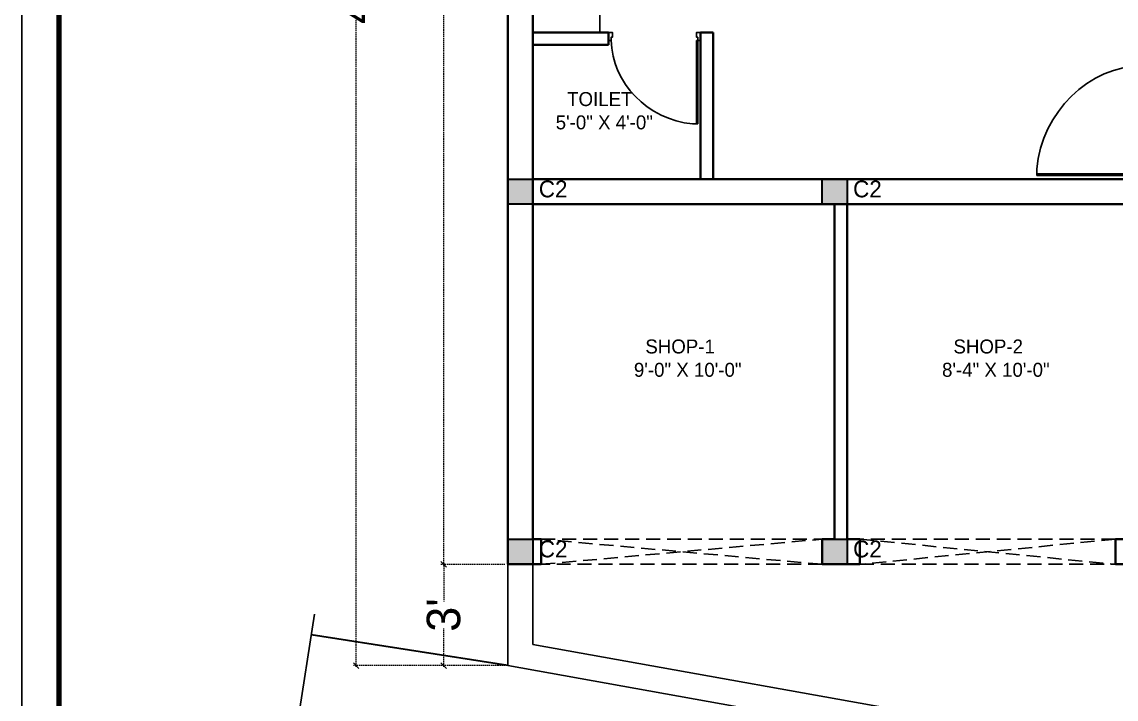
# Model space of a CAD drawing. Header units: millimetres. Extents: x -6808 to 215771, y -89660 to -16303.
# Drawn here: x 93280.7 to 93672.3, y -55750.9 to -55508.6 of the extents above; entities that cross this region are included whole.
import ezdxf

# ---------------------------------------------------------------- set-up
doc = ezdxf.new("R2010")
doc.units = ezdxf.units.MM
doc.header["$PDMODE"] = 35
doc.linetypes.add('ACAD_ISO10W100', pattern=[18, 12, -3, 0, -3])
doc.linetypes.add('DASHED', pattern=[0.75, 0.5, -0.25])
doc.layers.get('0').update_dxf_attribs({"color": 8})
for name, color, linetype, lineweight in [('col.center', 5, 'ACAD_ISO10W100', 15), ('column', 5, 'Continuous', 30), ('dim2', 6, 'Continuous', 20), ('text', 7, 'Continuous', 25), ('wall', 7, 'Continuous', 35)]:
    doc.layers.add(name, color=color, linetype=linetype, lineweight=lineweight)
doc.layers.add('FORMAT', color=7, linetype='Continuous')
doc.layers.add('NET 01', color=8, linetype='Continuous')
doc.styles.add('SAJ', font='eurr____.ttf')
doc.dimstyles.new('SAJ', dxfattribs={"dimtxt": 5, "dimasz": 2, "dimexe": 1, "dimexo": 1, "dimgap": 0.09375, "dimtad": 0, "dimdec": 1, "dimzin": 0, "dimdsep": 46, "dimlunit": 4, "dimtxsty": 'SAJ', "dimblk": 'OBLIQUE', "dimcen": 0.125, "dimdle": 0.375, "dimadec": 0, "dimazin": 0, "dimtfac": 1, "dimtdec": 1, "dimtofl": 0, "dimtmove": 0, "dimatfit": 3, "dimldrblk": 'OBLIQUE', "dimfxl": 1, "dimtolj": 1, "dimtzin": 0, "dimlwd": 5, "dimlwe": 5, "dimarcsym": 1})

# ---------------------------------------------------------------- blocks, each defined once
blk = doc.blocks.new('_Oblique')
at = {"color": 0, "linetype": 'ByBlock', "lineweight": -2}
blk.add_line((-0.5, -0.5), (0.5, 0.5), dxfattribs=at)
blk = doc.blocks.new('*D2147')
at = {"layer": 'Defpoints', "color": 0, "transparency": 16777216}
for p in [(93431.66, -55258.9), (93454.59, -55258.9), (93454.59, -55702.67)]:
    blk.add_point(p, dxfattribs=at)
at = {"layer": 'dim2', "color": 0, "linetype": 'DASHED', "lineweight": 5, "transparency": 16777216}
for p, q in [((93453.59, -55258.9), (93430.66, -55258.9)), ((93431.66, -55258.52), (93431.66, -55471.68)), ((93431.66, -55703.04), (93431.66, -55489.88)), ((93453.59, -55702.67), (93430.66, -55702.67))]:
    blk.add_line(p, q, dxfattribs=at)
at = {"layer": 'dim2', "color": 0, "lineweight": 5, "transparency": 16777216, "xscale": 2, "yscale": 2, "zscale": 2}
for p, rotation in [((93431.66, -55258.9), 90), ((93431.66, -55702.67), 270)]:
    blk.add_blockref('_Oblique', p, dxfattribs=dict(at, rotation=rotation))
at = {"layer": 'dim2', "color": 0, "transparency": 16777216, "insert": (93431.66, -55480.78), "char_height": 12, "attachment_point": 5, "rotation": 90, "style": 'SAJ'}
blk.add_mtext("\\A1;37'", dxfattribs=at)
blk = doc.blocks.new('QEWFWE')
at = {"layer": 'NET 01'}
for p, q in [((238503.45, 15011.85), (238503.45, 15015.77)), ((238503.45, 15015.77), (238505.41, 15015.77)), ((238503.98, 15015.77), (238503.98, 15011.85)), ((238503.98, 15011.85), (238503.45, 15011.85)), ((238503.45, 15011.85), (238503.45, 14988.32)), ((238503.98, 14988.32), (238503.98, 15011.85)), ((238503.45, 14988.32), (238503.45, 14984.4)), ((238503.98, 14988.32), (238503.45, 14988.32)), ((238503.98, 14984.4), (238503.98, 14988.32)), ((238503.45, 14984.4), (238503.98, 14984.4))]:
    blk.add_line(p, q, dxfattribs=at)
for points in [[(238503.45, 14984.4), (238502.4, 14984.4), (238502.4, 14981.4), (238503.9, 14981.4), (238503.9, 14982.9), (238503.9, 14983.2), (238503.45, 14983.2)], [(238536.02, 14984.4), (238537.07, 14984.4), (238537.07, 14981.4), (238535.57, 14981.4), (238535.57, 14982.9), (238535.57, 14983.2), (238536.02, 14983.2)]]:
    blk.add_lwpolyline(points, close=True, dxfattribs=at)
blk.add_ellipse((238504.18, 14985.62), major_axis=(-29.27, 13.54), ratio=0.925766, start_param=-2.718612, end_param=-1.204625, dxfattribs=at)
blk = doc.blocks.new('*D2156')
at = {"layer": 'Defpoints', "color": 0, "transparency": 16777216}
for p in [(93454.59, -55702.67), (93431.66, -55738.9), (93454.59, -55738.9)]:
    blk.add_point(p, dxfattribs=at)
at = {"layer": 'dim2', "color": 0, "linetype": 'DASHED', "lineweight": 5, "transparency": 16777216}
for p, q in [((93453.59, -55702.67), (93430.66, -55702.67)), ((93431.66, -55702.29), (93431.66, -55715.91)), ((93431.66, -55739.27), (93431.66, -55725.65)), ((93453.59, -55738.9), (93430.66, -55738.9))]:
    blk.add_line(p, q, dxfattribs=at)
at = {"layer": 'dim2', "color": 0, "lineweight": 5, "transparency": 16777216, "xscale": 2, "yscale": 2, "zscale": 2}
for p, rotation in [((93431.66, -55702.67), 90), ((93431.66, -55738.9), 270)]:
    blk.add_blockref('_Oblique', p, dxfattribs=dict(at, rotation=rotation))
at = {"layer": 'dim2', "color": 0, "transparency": 16777216, "insert": (93431.66, -55720.78), "char_height": 12, "attachment_point": 5, "rotation": 90, "style": 'SAJ'}
blk.add_mtext("\\A1;3'", dxfattribs=at)
blk = doc.blocks.new('*D2158')
at = {"layer": 'Defpoints', "color": 0, "transparency": 16777216}
for p in [(93400.31, -55258.9), (93454.59, -55258.9), (93454.59, -55738.9)]:
    blk.add_point(p, dxfattribs=at)
at = {"layer": 'dim2', "color": 0, "linetype": 'DASHED', "lineweight": 5, "transparency": 16777216}
for p, q in [((93453.59, -55258.9), (93399.31, -55258.9)), ((93400.31, -55258.52), (93400.31, -55489.93)), ((93400.31, -55739.27), (93400.31, -55507.86)), ((93453.59, -55738.9), (93399.31, -55738.9))]:
    blk.add_line(p, q, dxfattribs=at)
at = {"layer": 'dim2', "color": 0, "lineweight": 5, "transparency": 16777216, "xscale": 2, "yscale": 2, "zscale": 2}
for p, rotation in [((93400.31, -55258.9), 90), ((93400.31, -55738.9), 270)]:
    blk.add_blockref('_Oblique', p, dxfattribs=dict(at, rotation=rotation))
at = {"layer": 'dim2', "color": 0, "transparency": 16777216, "insert": (93400.31, -55498.9), "char_height": 12, "attachment_point": 5, "rotation": 90, "style": 'SAJ'}
blk.add_mtext("\\A1;40'", dxfattribs=at)
blk = doc.blocks.new('C222')
at = {"layer": 'column'}
blk.add_hatch(color=256, dxfattribs=at).paths.add_polyline_path([(93213.15, -54727.01), (93213.15, -54718.01), (93204.15, -54718.01), (93204.15, -54727.01)])
for p, q in [((93204.15, -54727.01), (93204.15, -54718.01)), ((93204.15, -54718.01), (93213.15, -54718.01)), ((93213.15, -54718.01), (93213.15, -54727.01)), ((93213.15, -54727.01), (93204.15, -54727.01))]:
    blk.add_line(p, q, dxfattribs=at)

msp = doc.modelspace()

# ---------------------------------------------------------------- linework, layer by layer
for p, q in [((93487.592, -55474.898), (93487.592, -55512.398)), ((93454.592, -55702.665), (93454.592, -55738.898)), ((93463.592, -55702.665), (93463.592, -55731.363)), ((93463.592, -55731.363), (93781.592, -55788.149)), ((93454.592, -55738.898), (93790.592, -55798.898))]:
    msp.add_line(p, q)
at = {"linetype": 'DASHED', "ltscale": 10}
for p, q in [((93466.592, -55702.665), (93567.092, -55693.665)), ((93567.092, -55702.665), (93466.592, -55693.665)), ((93466.592, -55693.665), (93567.092, -55693.665)), ((93580.592, -55693.665), (93672.092, -55702.665)), ((93672.092, -55693.665), (93580.592, -55702.665)), ((93672.092, -55693.665), (93580.592, -55693.665)), ((93567.092, -55702.665), (93466.592, -55702.665)), ((93580.592, -55702.665), (93672.092, -55702.665))]:
    msp.add_line(p, q, dxfattribs=at)
msp.add_lwpolyline([(93385.403, -55720.479), (93379.296, -55759.563), (93373.814, -55761.131), (93385.055, -55760.676), (93378.761, -55763.19), (93370.437, -55816.461)])
at = {"lineweight": 30}
msp.add_lwpolyline([(93454.592, -55738.898), (93384.242, -55727.906)], dxfattribs=at)
at = {"layer": 'FORMAT', "color": 0}
msp.add_lwpolyline([(93280.663, -55155.523), (93280.663, -56050.359), (93910.829, -56050.359), (93910.829, -55155.523)], close=True, dxfattribs=at)
msp.add_lwpolyline([(93280.663, -55155.523), (93280.663, -56050.359), (93910.829, -56050.359), (93910.829, -55155.523)], close=True, dxfattribs=at)
at = {"layer": 'FORMAT', "color": 0, "const_width": 1.848}
msp.add_lwpolyline([(93293.927, -55168.786), (93293.927, -56037.096), (93897.566, -56037.096), (93897.566, -55168.786)], close=True, dxfattribs=at)
msp.add_lwpolyline([(93293.927, -55168.786), (93293.927, -56037.096), (93897.566, -56037.096), (93897.566, -55168.786)], close=True, dxfattribs=at)
at = {"layer": 'wall'}
for p, q in [((93454.592, -55258.898), (93454.592, -55702.665)), ((93463.592, -55267.898), (93463.592, -55693.665)), ((93490.592, -55512.398), (93463.592, -55512.398)), ((93490.592, -55516.898), (93490.592, -55512.398)), ((93528.092, -55512.398), (93523.592, -55512.398)), ((93523.592, -55516.898), (93523.592, -55512.398)), ((93528.092, -55512.398), (93528.092, -55564.898)), ((93490.592, -55516.898), (93463.592, -55516.898)), ((93523.592, -55516.898), (93523.592, -55564.898)), ((93685.592, -55564.898), (93463.592, -55564.898)), ((93676.592, -55573.898), (93463.592, -55573.898)), ((93571.592, -55573.898), (93571.592, -55693.665)), ((93576.092, -55573.898), (93576.092, -55693.665)), ((93466.592, -55693.665), (93463.592, -55693.665)), ((93466.592, -55693.665), (93466.592, -55702.665)), ((93567.092, -55702.665), (93567.092, -55693.665)), ((93571.592, -55693.665), (93567.092, -55693.665)), ((93580.592, -55693.665), (93576.092, -55693.665)), ((93580.592, -55693.665), (93580.592, -55702.665)), ((93676.592, -55693.665), (93672.092, -55693.665)), ((93672.092, -55693.665), (93672.092, -55702.665)), ((93466.592, -55702.665), (93454.592, -55702.665)), ((93580.592, -55702.665), (93567.092, -55702.665)), ((93685.592, -55702.665), (93672.092, -55702.665))]:
    msp.add_line(p, q, dxfattribs=at)

# ---------------------------------------------------------------- block references
at = {"linetype": 'ByBlock', "lineweight": 20, "xscale": 1.211467555345734, "yscale": 1.211467555345734, "zscale": 1.211467555345734, "rotation": 90}
msp.add_blockref('QEWFWE', (111835.067, -344502.814), dxfattribs=at)
at = {"layer": 'column'}
for p in [(250.442, -846.888), (362.942, -846.888), (250.442, -975.655), (362.942, -975.655)]:
    msp.add_blockref('C222', p, dxfattribs=at)
at = {"layer": 'wall', "color": 1, "xscale": 0.9518673649145052, "yscale": 0.9518673649145052, "zscale": 0.9518673649145052, "rotation": 180}
msp.add_blockref('QEWFWE', (320546.241, -41252.096), dxfattribs=at)

# ---------------------------------------------------------------- texts
at = {"layer": 'col.center', "linetype": 'ByBlock', "char_height": 6, "width": 293.6941, "attachment_point": 1, "style": 'SAJ'}
for insert in [(93465.699, -55565.397), (93578.199, -55565.397), (93465.699, -55694.164), (93578.199, -55694.164)]:
    msp.add_mtext('\\A1;{\\fCentury Gothic|b0|i0|c0|p34;C2}', dxfattribs=dict(at, insert=insert))
at = {"layer": 'text', "ltscale": 2, "char_height": 6, "width": 244.74508, "attachment_point": 1, "style": 'SAJ'}
for s, insert in [('\\A1;{\\fCentury Gothic|b0|i0|c0|p34; \\H0.83333x; TOILET\\P5\'-0" X 4\'-0"}', (93471.736, -55533.746)), ('\\A1;{\\fCentury Gothic|b0|i0|c0|p34; \\H0.83333x; SHOP-1\\P9\'-0" X 10\'-0"}', (93499.737, -55622.248)), ('\\A1;{\\fCentury Gothic|b0|i0|c0|p34; \\H0.83333x; SHOP-2\\P8\'-4" X 10\'-0"}', (93610.028, -55622.248))]:
    msp.add_mtext(s, dxfattribs=dict(at, insert=insert))

# ---------------------------------------------------------------- dimensions: what is measured, and where the dimension line sits
at = {"layer": 'dim2'}
for p1, p2, distance, picture, middle in [((93454.592, -55738.898), (93454.592, -55258.898), 54.287, '*D2158', (93400.306, -55498.898)), ((93454.592, -55702.665), (93454.592, -55258.898), 22.928, '*D2147', (93431.664, -55480.782)), ((93454.592, -55702.665), (93454.592, -55738.898), -22.928, '*D2156', (93431.664, -55720.782))]:
    dim = msp.add_aligned_dim(p1=p1, p2=p2, distance=distance, dimstyle='SAJ', override={"dimtxt": 12}, dxfattribs=at)
    dim.commit()
    dim.dimension.update_dxf_attribs({"geometry": picture, "text_midpoint": middle})

doc.saveas('drawing.dxf')
